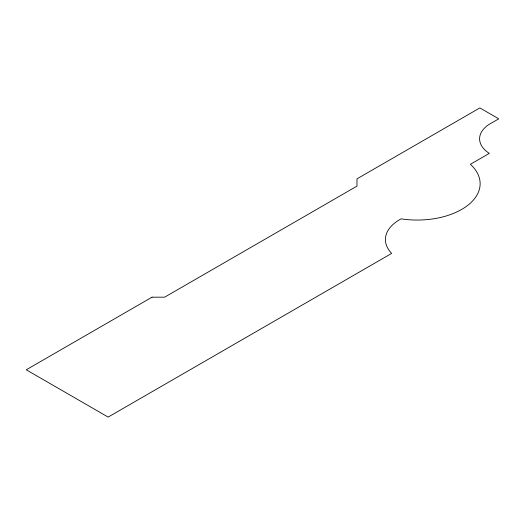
<?xml version="1.0" encoding="UTF-8"?>
<svg xmlns="http://www.w3.org/2000/svg" width="525" height="525" viewBox="0 0 525 525"><rect width="100%" height="100%" fill="white"/><g stroke="black" fill="none" stroke-linecap="round" stroke-linejoin="round"><path stroke-width="0.79" d="M152.04 297.176L26.25 369.797L108.15 417.086L391.65 253.404A48.996 28.284 0 0 1 401.1 218.853A62.961 36.35 0 0 0 467.946 205.203A62.961 36.35 0 0 0 470.4 164.292L489.3 153.379A37.642 21.735 0 0 1 488.913 124.504L498.75 118.827L479.85 107.914L356.98 178.854L356.98 186.132L164.64 297.176L152.04 297.176"/></g></svg>
